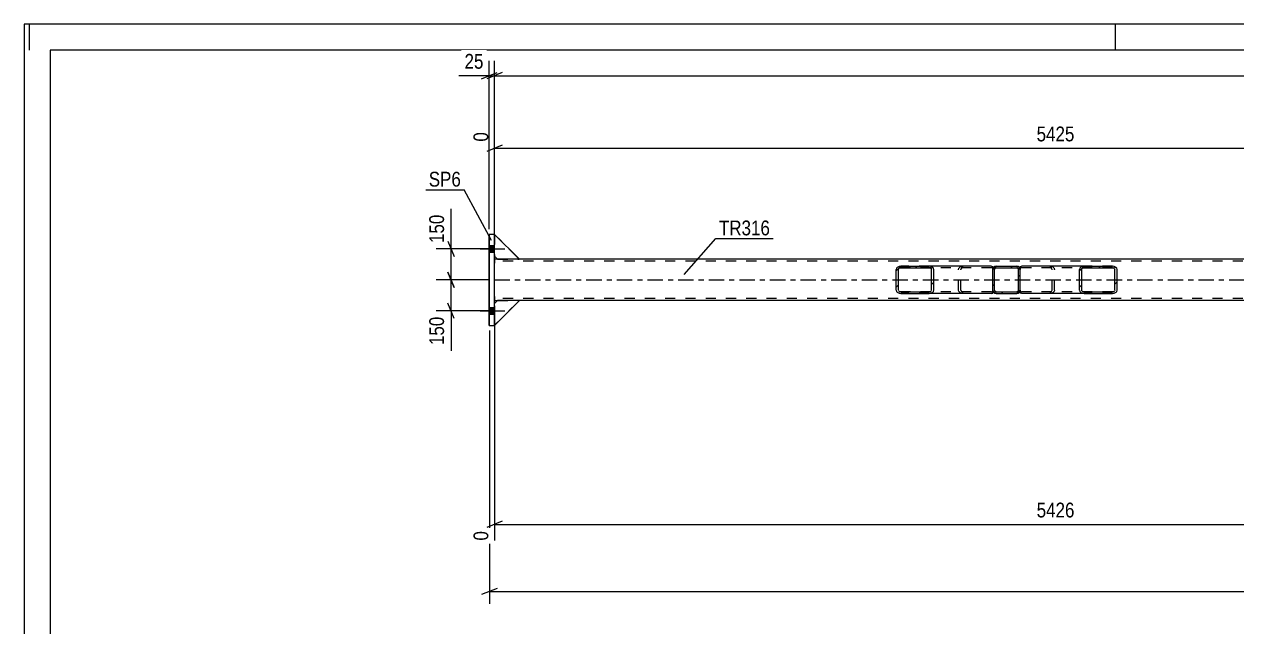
# Model space of a CAD drawing. Header units: millimetres. Extents: x -91 to 750, y -434 to 160.
# Drawn here: x -91 to 143.5, y 43.3 to 159.9 of the extents above; entities that cross this region are included whole.
import ezdxf

# ---------------------------------------------------------------- set-up
doc = ezdxf.new("R2010")
doc.units = ezdxf.units.MM
doc.linetypes.add('DXK_LINE_DOT2', pattern=[3.9198, 1.9599, -1.9599])
doc.linetypes.add('DXK_LINE_DOT3', pattern=[5.9187, 2.979, -0.9799, 0.9799, -0.9799])
doc.styles.add('Arial Narrow', font='ARIALN.TTF', dxfattribs={"height": 0.2})

# ---------------------------------------------------------------- blocks, each defined once
blk = doc.blocks.new('Unknown-761555327-1163')
at = {"color": 5, "linetype": 'Continuous'}
for p, q in [((750.04, 159.88), (-90.96, 159.88)), ((-90.96, 159.88), (-90.96, -434.12)), ((-89.96, 154.88), (-89.96, 159.88)), ((120.04, 154.88), (120.04, 159.88)), ((745.04, 154.88), (-85.96, 154.88)), ((-85.96, 154.88), (-85.96, -429.12))]:
    blk.add_line(p, q, dxfattribs=at)
blk = doc.blocks.new('Part-761555327-2059 - 1879')
at = {"linetype": 'Continuous'}
h = blk.add_hatch(dxfattribs=at)
h.set_pattern_fill('', scale=0.7, style=0, pattern_type=0)
h.set_pattern_definition([(45, (97.003, 113.082), (-1.57154, 1.57154), [])])
h.paths.add_polyline_path([(101, 113.08), (97, 113.08), (96.76, 113.03), (96.55, 112.89), (96.41, 112.69), (96.36, 112.44), (96.36, 108.44), (96.41, 108.2), (96.55, 107.99), (96.76, 107.85), (97, 107.8), (101, 107.8), (101.25, 107.85), (101.46, 107.99), (101.59, 108.2), (101.64, 108.44), (101.64, 112.44), (101.59, 112.69), (101.46, 112.89), (101.25, 113.03)])
h.paths.add_polyline_path([(101.23, 112.67), (101.3, 112.56), (101.32, 112.44), (101.32, 108.44), (101.3, 108.32), (101.23, 108.22), (101.13, 108.15), (101, 108.12), (97, 108.12), (96.88, 108.15), (96.78, 108.22), (96.71, 108.32), (96.68, 108.44), (96.68, 112.44), (96.71, 112.56), (96.78, 112.67), (96.88, 112.74), (97, 112.76), (101, 112.76), (101.13, 112.74)])
at = {"color": 2, "linetype": 'Continuous'}
for p, q in [((96.35, 112.45), (96.4, 112.69)), ((96.41, 112.69), (96.36, 112.44)), ((96.68, 112.44), (96.71, 112.56)), ((96.74, 113.03), (96.99, 113.08)), ((97, 113.08), (96.76, 113.03)), ((96.88, 112.74), (97, 112.76)), ((96.99, 113.08), (97, 113.08)), ((97, 113.08), (96.99, 113.08)), ((97, 113.08), (101, 113.08)), ((97, 112.76), (101, 112.76)), ((101.11, 112.74), (100.99, 112.76)), ((101.25, 113.03), (101, 113.08)), ((101, 112.76), (101.13, 112.74)), ((101.31, 112.44), (101.28, 112.56)), ((101.3, 112.56), (101.32, 112.44)), ((101.64, 112.44), (101.59, 112.69)), ((96.35, 112.44), (96.36, 112.44)), ((96.36, 108.44), (96.36, 112.44)), ((96.68, 108.44), (96.68, 112.44)), ((101.31, 112.44), (101.32, 112.44)), ((101.31, 108.44), (101.31, 112.44)), ((101.32, 108.44), (101.32, 112.44)), ((101.64, 108.44), (101.64, 112.44)), ((96.35, 108.44), (96.36, 108.44)), ((96.4, 108.2), (96.35, 108.44)), ((96.36, 108.44), (96.41, 108.2)), ((96.71, 108.32), (96.68, 108.44)), ((97, 108.12), (96.88, 108.15)), ((97, 108.12), (101, 108.12)), ((100.99, 108.12), (101.11, 108.15)), ((101.13, 108.15), (101, 108.12)), ((101.28, 108.32), (101.31, 108.44)), ((101.32, 108.44), (101.3, 108.32)), ((101.31, 108.44), (101.32, 108.44)), ((101.59, 108.2), (101.64, 108.44)), ((96.99, 107.8), (96.74, 107.85)), ((96.76, 107.85), (97, 107.8)), ((96.99, 107.8), (97, 107.8)), ((97, 107.8), (96.99, 107.8)), ((97, 107.8), (101, 107.8)), ((101, 107.8), (101.25, 107.85))]:
    blk.add_line(p, q, dxfattribs=at)
at = {"color": 7, "linetype": 'DXK_LINE_DOT2'}
for p, q in [((96.69, 112.56), (96.67, 112.44)), ((96.99, 112.76), (96.87, 112.74)), ((96.99, 112.76), (97, 112.76)), ((96.99, 112.76), (100.99, 112.76)), ((97, 113.08), (101, 113.08)), ((100.99, 113.08), (101.23, 113.03)), ((100.99, 112.76), (101, 112.76)), ((101.58, 112.69), (101.63, 112.44)), ((96.35, 112.44), (96.35, 112.45)), ((96.35, 112.44), (96.35, 112.44)), ((96.35, 108.44), (96.35, 112.44)), ((96.67, 112.44), (96.68, 112.44)), ((96.67, 108.44), (96.67, 112.44)), ((101.63, 108.44), (101.63, 112.44)), ((101.63, 112.44), (101.64, 112.44)), ((96.35, 108.44), (96.35, 108.44)), ((96.35, 108.44), (96.35, 108.44)), ((96.67, 108.44), (96.68, 108.44)), ((96.67, 108.44), (96.69, 108.32)), ((96.87, 108.15), (96.99, 108.12)), ((96.99, 108.12), (97, 108.12)), ((96.99, 108.12), (100.99, 108.12)), ((100.99, 108.12), (101, 108.12)), ((101.63, 108.44), (101.58, 108.2)), ((101.63, 108.44), (101.64, 108.44)), ((97, 107.8), (101, 107.8)), ((101.23, 107.85), (100.99, 107.8))]:
    blk.add_line(p, q, dxfattribs=at)
at = {"color": 2, "linetype": 'Continuous'}
for centre, radius, start, end in [((96.99, 112.44), 0.64, 112.5, 157.5), ((97, 112.44), 0.64, 112.5, 157.5), ((97, 112.44), 0.32, 112.5, 157.5), ((100.99, 112.44), 0.32, 22.5, 67.5), ((101, 112.44), 0.32, 22.5, 67.5), ((101, 112.44), 0.64, 22.5, 67.5), ((96.99, 108.44), 0.64, 202.5, 247.5), ((97, 108.44), 0.64, 202.5, 247.5), ((97, 108.44), 0.32, 202.5, 247.5), ((100.99, 108.44), 0.32, 292.5, 337.5), ((101, 108.44), 0.32, 292.5, 337.5), ((101, 108.44), 0.64, 292.5, 337.5)]:
    blk.add_arc(centre, radius, start, end, dxfattribs=at)
at = {"color": 7, "linetype": 'DXK_LINE_DOT2'}
for centre, radius, start, end in [((96.99, 112.44), 0.32, 112.5, 157.5), ((100.99, 112.44), 0.64, 22.5, 67.5), ((96.99, 108.44), 0.32, 202.5, 247.5), ((100.99, 108.44), 0.64, 292.5, 337.5)]:
    blk.add_arc(centre, radius, start, end, dxfattribs=at)
blk = doc.blocks.new('Bolt-761555327-1893 - 1879')
at = {"linetype": 'Continuous'}
for points in [[(-1.02, 117.1), (-1.02, 115.78), (-0.02, 115.78), (-0.02, 117.1)], [(-1.02, 117.1), (-1.02, 115.78), (-0.02, 115.78), (-0.02, 117.1)], [(-1.02, 105.1), (-1.02, 103.78), (-0.02, 103.78), (-0.02, 105.1)], [(-1.02, 105.1), (-1.02, 103.78), (-0.02, 103.78), (-0.02, 105.1)]]:
    blk.add_hatch(color=1, dxfattribs=at).paths.add_polyline_path(points)
at = {"color": 1, "linetype": 'Continuous'}
for p, q in [((-2.78, 116.44), (1.98, 116.44)), ((-2.78, 116.44), (1.98, 116.44)), ((-1.02, 117.1), (-0.02, 117.1)), ((-1.02, 117.1), (-0.02, 117.1)), ((-1.02, 115.78), (-0.02, 115.78)), ((-1.02, 115.78), (-0.02, 115.78)), ((-2.78, 104.44), (1.98, 104.44)), ((-2.78, 104.44), (1.98, 104.44)), ((-1.02, 105.1), (-0.02, 105.1)), ((-1.02, 105.1), (-0.02, 105.1)), ((-1.02, 103.78), (-0.02, 103.78)), ((-1.02, 103.78), (-0.02, 103.78))]:
    blk.add_line(p, q, dxfattribs=at)
blk = doc.blocks.new('Part-761555327-1925 - 1879')
at = {"color": 7, "linetype": 'DXK_LINE_DOT2'}
for p, q in [((-0.02, 114.44), (-0.03, 114.38)), ((-0.03, 114.38), (-0.03, 114.21)), ((-0.03, 114.21), (-0.03, 113.95)), ((-0.03, 113.92), (-0.02, 114.01)), ((-0.03, 113.95), (-0.03, 113.64)), ((-0.03, 113.8), (-0.03, 113.92)), ((-0.03, 113.64), (-0.03, 113.8)), ((-0.03, 107.24), (-0.03, 113.64)), ((-0.03, 107.24), (-0.03, 113.64)), ((-0.02, 114.44), (-0.01, 114.44)), ((-0.01, 114.44), (-0.02, 114.44)), ((-0.02, 114.04), (-0.01, 114.04)), ((587.63, 114.04), (-0.02, 114.04)), ((-0.02, 114.01), (-0.02, 114.04)), ((-0.01, 114.44), (-0.01, 114.44)), ((-0.01, 114.38), (-0.01, 114.44)), ((-0.01, 114.21), (-0.01, 114.38)), ((-0.01, 113.95), (-0.01, 114.21)), ((-0.01, 114.04), (-0.01, 114.01)), ((-0.01, 114.01), (-0.01, 113.92)), ((-0.01, 113.64), (-0.01, 113.95)), ((-0.01, 113.92), (-0.01, 113.8)), ((-0.01, 113.8), (-0.01, 113.64)), ((-0.01, 107.24), (-0.01, 113.64)), ((4.79, 114.44), (0.59, 114.44)), ((-0.03, 107.09), (-0.03, 107.24)), ((-0.03, 107.24), (-0.03, 106.94)), ((-0.03, 106.96), (-0.03, 107.09)), ((-0.02, 106.87), (-0.03, 106.96)), ((-0.03, 106.94), (-0.03, 106.68)), ((-0.03, 106.68), (-0.03, 106.5)), ((-0.03, 106.5), (-0.02, 106.44)), ((-0.02, 106.84), (-0.02, 106.87)), ((-0.02, 106.84), (-0.01, 106.84)), ((587.63, 106.84), (-0.02, 106.84)), ((-0.02, 106.44), (-0.01, 106.44)), ((-0.02, 106.44), (-0.01, 106.44)), ((-0.01, 107.24), (-0.01, 107.09)), ((-0.01, 106.94), (-0.01, 107.24)), ((-0.01, 107.09), (-0.01, 106.96)), ((-0.01, 106.96), (-0.01, 106.87)), ((-0.01, 106.68), (-0.01, 106.94)), ((-0.01, 106.87), (-0.01, 106.84)), ((-0.01, 106.5), (-0.01, 106.68)), ((-0.01, 106.44), (-0.01, 106.5)), ((-0.01, 106.44), (-0.01, 106.44)), ((4.79, 106.44), (0.59, 106.44))]:
    blk.add_line(p, q, dxfattribs=at)
at = {"color": 2, "linetype": 'Continuous'}
for p, q in [((0.59, 114.44), (-0.01, 114.44)), ((-0.01, 107.24), (-0.01, 113.64)), ((587.63, 114.44), (4.79, 114.44)), ((-0.01, 106.44), (0.59, 106.44)), ((587.63, 106.44), (4.79, 106.44))]:
    blk.add_line(p, q, dxfattribs=at)
at = {"color": 7, "linetype": 'DXK_LINE_DOT3'}
blk.add_line((-0.02, 110.44), (587.63, 110.44), dxfattribs=at)
blk = doc.blocks.new('Part-761555327-1927 - 1879')
at = {"color": 2, "linetype": 'Continuous'}
for p, q in [((-0.01, 119.24), (4.79, 114.44)), ((-0.01, 115.04), (0.59, 114.44)), ((4.79, 114.44), (0.59, 114.44))]:
    blk.add_line(p, q, dxfattribs=at)
at = {"color": 7, "linetype": 'DXK_LINE_DOT2'}
for p, q in [((-0.01, 119.24), (-0.01, 119.24)), ((-0.01, 119.24), (-0.01, 115.04)), ((-0.01, 119.24), (-0.01, 119.24)), ((-0.01, 119.24), (4.79, 114.44)), ((-0.01, 115.04), (-0.01, 119.24)), ((-0.01, 115.04), (-0.01, 115.04)), ((-0.01, 115.04), (-0.01, 115.04)), ((0.59, 114.44), (-0.01, 115.04)), ((0.59, 114.44), (0.59, 114.44)), ((0.59, 114.44), (0.59, 114.44))]:
    blk.add_line(p, q, dxfattribs=at)
blk = doc.blocks.new('Part-761555327-1939 - 1879')
at = {"color": 2, "linetype": 'Continuous'}
for p, q in [((-0.01, 105.84), (0.59, 106.44)), ((-0.01, 101.64), (4.79, 106.44)), ((4.79, 106.44), (0.59, 106.44))]:
    blk.add_line(p, q, dxfattribs=at)
at = {"color": 7, "linetype": 'DXK_LINE_DOT2'}
for p, q in [((-0.01, 105.84), (0.59, 106.44)), ((4.79, 106.44), (-0.01, 101.64)), ((-0.01, 101.64), (-0.01, 105.84)), ((-0.01, 105.84), (-0.01, 105.84)), ((-0.01, 105.84), (-0.01, 105.84)), ((-0.01, 101.64), (-0.01, 105.84)), ((0.59, 106.44), (0.59, 106.44)), ((-0.01, 101.64), (-0.01, 101.64)), ((-0.01, 101.64), (-0.01, 101.64))]:
    blk.add_line(p, q, dxfattribs=at)
blk = doc.blocks.new('Part-761555327-2006 - 1879')
at = {"color": 7, "linetype": 'DXK_LINE_DOT2'}
for p, q in [((-0.02, 119.24), (-0.03, 119.24)), ((-0.03, 119.24), (4.77, 114.44)), ((-0.03, 115.04), (-0.03, 119.24)), ((4.78, 114.44), (-0.02, 119.24)), ((-0.02, 119.24), (-0.02, 115.04)), ((-0.02, 115.04), (-0.03, 115.04)), ((-0.03, 115.04), (0.57, 114.44)), ((-0.02, 115.04), (-0.01, 115.03)), ((0.57, 114.44), (4.78, 114.44))]:
    blk.add_line(p, q, dxfattribs=at)
at = {"color": 2, "linetype": 'Continuous'}
blk.add_line((-0.01, 115.03), (0.58, 114.44), dxfattribs=at)
blk = doc.blocks.new('Part-761555327-2007 - 1879')
at = {"color": 7, "linetype": 'DXK_LINE_DOT2'}
for p, q in [((4.78, 114.44), (-0.02, 119.24)), ((-0.02, 119.24), (-0.02, 115.04)), ((-0.02, 119.24), (-0.02, 119.24)), ((-0.02, 119.24), (4.78, 114.44)), ((-0.02, 115.04), (-0.02, 119.24)), ((-0.02, 115.04), (-0.01, 115.04)), ((-0.02, 115.04), (-0.02, 115.04)), ((-0.02, 115.04), (0.58, 114.44)), ((0.58, 114.44), (4.78, 114.44))]:
    blk.add_line(p, q, dxfattribs=at)
at = {"color": 2, "linetype": 'Continuous'}
blk.add_line((-0.01, 115.04), (0.58, 114.44), dxfattribs=at)
blk = doc.blocks.new('Part-761555327-1981 - 1879')
at = {"color": 2, "linetype": 'Continuous'}
for p, q in [((-0.01, 119.24), (-1.03, 119.24)), ((-1.03, 101.64), (-1.03, 119.24)), ((-1.01, 101.64), (-1.01, 119.24)), ((-0.01, 101.64), (-0.01, 119.24)), ((-1.03, 101.64), (-0.01, 101.64))]:
    blk.add_line(p, q, dxfattribs=at)
at = {"color": 7, "linetype": 'DXK_LINE_DOT2'}
blk.add_line((-0.03, 101.64), (-0.03, 119.24), dxfattribs=at)
blk = doc.blocks.new('Part-761555327-2032 - 1879')
at = {"linetype": 'Continuous'}
h = blk.add_hatch(dxfattribs=at)
h.set_pattern_fill('', scale=0.7, style=0, pattern_type=0)
h.set_pattern_definition([(45, (78.553, 113.082), (-1.57154, 1.57154), [])])
h.paths.add_polyline_path([(84.04, 113.08), (78.55, 113.08), (78.22, 113.03), (77.93, 112.89), (77.74, 112.69), (77.68, 112.44), (77.68, 108.44), (77.74, 108.2), (77.93, 107.99), (78.22, 107.85), (78.55, 107.8), (84.04, 107.8), (84.37, 107.85), (84.66, 107.99), (84.85, 108.2), (84.92, 108.44), (84.92, 112.44), (84.85, 112.69), (84.66, 112.89), (84.37, 113.03)])
h.paths.add_polyline_path([(84.35, 112.67), (84.44, 112.56), (84.48, 112.44), (84.48, 108.44), (84.44, 108.32), (84.35, 108.22), (84.21, 108.15), (84.04, 108.12), (78.55, 108.12), (78.39, 108.15), (78.24, 108.22), (78.15, 108.32), (78.11, 108.44), (78.11, 112.44), (78.15, 112.56), (78.24, 112.67), (78.39, 112.74), (78.55, 112.76), (84.04, 112.76), (84.21, 112.74)])
at = {"color": 2, "linetype": 'Continuous'}
for p, q in [((77.74, 112.69), (77.68, 112.44)), ((78.11, 112.44), (78.15, 112.56)), ((78.55, 113.08), (78.22, 113.03)), ((78.39, 112.74), (78.55, 112.76)), ((78.55, 113.08), (84.04, 113.08)), ((78.55, 112.76), (84.04, 112.76)), ((96.09, 113.08), (84.04, 113.08)), ((84.37, 113.03), (84.04, 113.08)), ((84.04, 112.76), (84.21, 112.74)), ((84.44, 112.56), (84.48, 112.44)), ((84.92, 112.44), (84.85, 112.69)), ((96.09, 113.08), (96.35, 113.04)), ((96.35, 113.04), (96.35, 113.03)), ((96.35, 113.03), (96.35, 112.89)), ((96.35, 112.89), (96.35, 112.69)), ((96.35, 112.69), (96.35, 112.44)), ((77.68, 108.44), (77.68, 112.44)), ((78.11, 108.44), (78.11, 112.44)), ((84.48, 108.44), (84.48, 112.44)), ((84.92, 108.44), (84.92, 112.44)), ((96.35, 108.44), (96.35, 112.44)), ((77.68, 108.44), (77.74, 108.2)), ((78.15, 108.32), (78.11, 108.44)), ((78.55, 108.12), (78.39, 108.15)), ((78.55, 108.12), (84.04, 108.12)), ((84.21, 108.15), (84.04, 108.12)), ((84.48, 108.44), (84.44, 108.32)), ((84.85, 108.2), (84.92, 108.44)), ((96.35, 108.44), (96.35, 108.2)), ((96.35, 108.2), (96.35, 107.99)), ((96.35, 107.99), (96.35, 107.85)), ((78.22, 107.85), (78.55, 107.8)), ((78.55, 107.8), (84.04, 107.8)), ((84.04, 107.8), (84.37, 107.85)), ((96.09, 107.8), (84.04, 107.8)), ((96.09, 107.8), (96.35, 107.84)), ((96.35, 107.85), (96.35, 107.84))]:
    blk.add_line(p, q, dxfattribs=at)
at = {"color": 7, "linetype": 'DXK_LINE_DOT2'}
for p, q in [((84.04, 113.08), (78.55, 113.08)), ((96.09, 112.76), (78.55, 112.76)), ((89.72, 112.44), (89.79, 112.69)), ((90.19, 112.56), (90.16, 112.44)), ((90.26, 113.03), (90.6, 113.08)), ((90.6, 112.76), (90.43, 112.74)), ((96.26, 112.74), (96.09, 112.76)), ((96.35, 112.69), (96.26, 112.74)), ((96.35, 113.04), (96.35, 112.69)), ((96.35, 112.67), (96.35, 112.69)), ((96.35, 112.56), (96.35, 112.67)), ((96.35, 112.44), (96.35, 112.56)), ((89.72, 108.44), (89.72, 112.44)), ((90.16, 108.44), (90.16, 112.44)), ((96.35, 108.44), (96.35, 112.44)), ((96.09, 108.12), (78.55, 108.12)), ((89.79, 108.2), (89.72, 108.44)), ((90.16, 108.44), (90.19, 108.32)), ((90.43, 108.15), (90.6, 108.12)), ((96.09, 108.12), (96.26, 108.15)), ((96.26, 108.15), (96.35, 108.19)), ((96.35, 108.32), (96.35, 108.44)), ((96.35, 108.22), (96.35, 108.32)), ((96.35, 108.19), (96.35, 108.22)), ((96.35, 107.84), (96.35, 108.19)), ((84.04, 107.8), (78.55, 107.8)), ((90.6, 107.8), (90.26, 107.85))]:
    blk.add_line(p, q, dxfattribs=at)
at = {"color": 2, "linetype": 'Continuous'}
for centre, radius, start, end in [((78.42, 112.26), 0.801, 104.5768, 147.6241), ((78.49, 112.35), 0.401, 104.5768, 147.6241), ((84.11, 112.35), 0.401, 32.3759, 75.4232), ((84.17, 112.26), 0.801, 32.3759, 75.4232), ((78.42, 108.63), 0.801, 212.3759, 255.4232), ((78.49, 108.53), 0.401, 212.3759, 255.4232), ((84.11, 108.53), 0.401, 284.5768, 327.6241), ((84.17, 108.63), 0.801, 284.5768, 327.6241)]:
    blk.add_arc(centre, radius, start, end, dxfattribs=at)
at = {"color": 7, "linetype": 'DXK_LINE_DOT2'}
for centre, radius, start, end in [((90.47, 112.26), 0.802, 104.5547, 147.5896), ((90.53, 112.35), 0.401, 104.5547, 147.5896), ((90.47, 108.63), 0.802, 212.4104, 255.4453), ((90.53, 108.53), 0.401, 212.4104, 255.4453)]:
    blk.add_arc(centre, radius, start, end, dxfattribs=at)
blk = doc.blocks.new('Part-761555327-2034 - 1879')
at = {"linetype": 'Continuous'}
h = blk.add_hatch(dxfattribs=at)
h.set_pattern_fill('', scale=0.7, style=0, pattern_type=0)
h.set_pattern_definition([(45, (113.999, 113.082), (-1.57154, 1.57154), [])])
h.paths.add_polyline_path([(119.5, 113.08), (114, 113.08), (113.66, 113.03), (113.38, 112.89), (113.19, 112.69), (113.12, 112.44), (113.12, 108.44), (113.19, 108.2), (113.38, 107.99), (113.66, 107.85), (114, 107.8), (119.5, 107.8), (119.83, 107.85), (120.12, 107.99), (120.31, 108.2), (120.38, 108.44), (120.38, 112.44), (120.31, 112.69), (120.12, 112.89), (119.83, 113.03)])
h.paths.add_polyline_path([(119.81, 112.67), (119.9, 112.56), (119.94, 112.44), (119.94, 108.44), (119.9, 108.32), (119.81, 108.22), (119.66, 108.15), (119.5, 108.12), (114, 108.12), (113.83, 108.15), (113.69, 108.22), (113.59, 108.32), (113.56, 108.44), (113.56, 112.44), (113.59, 112.56), (113.69, 112.67), (113.83, 112.74), (114, 112.76), (119.5, 112.76), (119.66, 112.74)])
at = {"color": 2, "linetype": 'Continuous'}
for p, q in [((101.63, 113.04), (101.89, 113.08)), ((101.63, 113.03), (101.63, 113.04)), ((101.63, 112.89), (101.63, 113.03)), ((101.63, 112.89), (101.63, 112.69)), ((101.63, 112.69), (101.63, 112.89)), ((101.63, 112.69), (101.63, 112.51)), ((101.63, 112.69), (101.63, 112.67)), ((101.63, 112.67), (101.63, 112.56)), ((101.63, 112.56), (101.63, 112.51)), ((114, 113.08), (101.89, 113.08)), ((113.19, 112.69), (113.12, 112.44)), ((113.56, 112.44), (113.59, 112.56)), ((114, 113.08), (113.66, 113.03)), ((113.83, 112.74), (114, 112.76)), ((114, 113.08), (119.5, 113.08)), ((114, 112.76), (119.5, 112.76)), ((119.83, 113.03), (119.5, 113.08)), ((119.5, 112.76), (119.66, 112.74)), ((119.9, 112.56), (119.94, 112.44)), ((120.38, 112.44), (120.31, 112.69)), ((113.12, 108.44), (113.12, 112.44)), ((113.56, 108.44), (113.56, 112.44)), ((119.94, 108.44), (119.94, 112.44)), ((120.38, 108.44), (120.38, 112.44)), ((101.63, 108.32), (101.63, 108.37)), ((101.63, 108.2), (101.63, 108.37)), ((101.63, 108.32), (101.63, 108.22)), ((101.63, 108.22), (101.63, 108.19)), ((101.63, 107.99), (101.63, 108.2)), ((101.63, 107.99), (101.63, 108.19)), ((101.63, 107.85), (101.63, 107.99)), ((113.12, 108.44), (113.19, 108.2)), ((113.59, 108.32), (113.56, 108.44)), ((114, 108.12), (113.83, 108.15)), ((114, 108.12), (119.5, 108.12)), ((119.66, 108.15), (119.5, 108.12)), ((119.94, 108.44), (119.9, 108.32)), ((120.31, 108.2), (120.38, 108.44)), ((101.63, 107.84), (101.63, 107.85)), ((101.89, 107.8), (101.63, 107.84)), ((114, 107.8), (101.89, 107.8)), ((113.66, 107.85), (114, 107.8)), ((114, 107.8), (119.5, 107.8)), ((119.5, 107.8), (119.83, 107.85))]:
    blk.add_line(p, q, dxfattribs=at)
at = {"color": 7, "linetype": 'DXK_LINE_DOT2'}
for p, q in [((101.63, 113.04), (101.63, 112.89)), ((101.72, 112.74), (101.63, 112.69)), ((101.89, 112.76), (101.72, 112.74)), ((119.5, 112.76), (101.89, 112.76)), ((107.38, 113.08), (107.71, 113.03)), ((107.55, 112.74), (107.38, 112.76)), ((107.82, 112.44), (107.78, 112.56)), ((108.19, 112.69), (108.26, 112.44)), ((119.5, 113.08), (114, 113.08)), ((101.63, 112.51), (101.63, 112.44)), ((101.63, 112.51), (101.63, 112.44)), ((101.63, 108.44), (101.63, 112.44)), ((101.63, 108.44), (101.63, 112.44)), ((107.82, 108.44), (107.82, 112.44)), ((108.26, 108.44), (108.26, 112.44)), ((101.63, 108.37), (101.63, 108.44)), ((101.63, 108.37), (101.63, 108.44)), ((101.63, 108.19), (101.72, 108.15)), ((101.63, 107.84), (101.63, 107.99)), ((101.72, 108.15), (101.89, 108.12)), ((119.5, 108.12), (101.89, 108.12)), ((107.38, 108.12), (107.55, 108.15)), ((107.78, 108.32), (107.82, 108.44)), ((108.26, 108.44), (108.19, 108.2)), ((107.71, 107.85), (107.38, 107.8)), ((119.5, 107.8), (114, 107.8))]:
    blk.add_line(p, q, dxfattribs=at)
for centre, radius, start, end in [((107.44, 112.35), 0.401, 32.4105, 75.4453), ((107.51, 112.26), 0.802, 32.4105, 75.4453), ((107.44, 108.53), 0.401, 284.5547, 327.5895), ((107.51, 108.63), 0.802, 284.5547, 327.5895)]:
    blk.add_arc(centre, radius, start, end, dxfattribs=at)
at = {"color": 2, "linetype": 'Continuous'}
for centre, radius, start, end in [((113.86, 112.26), 0.803, 104.5326, 147.5549), ((113.93, 112.35), 0.401, 104.5326, 147.5549), ((119.56, 112.35), 0.401, 32.4451, 75.4674), ((119.63, 112.26), 0.803, 32.4451, 75.4674), ((113.86, 108.63), 0.803, 212.4451, 255.4674), ((113.93, 108.53), 0.401, 212.4451, 255.4674), ((119.56, 108.53), 0.401, 284.5326, 327.5549), ((119.63, 108.63), 0.803, 284.5326, 327.5549)]:
    blk.add_arc(centre, radius, start, end, dxfattribs=at)
blk = doc.blocks.new('Part-761555327-2039 - 1879')
at = {"color": 7, "linetype": 'DXK_LINE_DOT2'}
for p, q in [((-0.02, 105.84), (-0.01, 105.85)), ((-0.02, 105.84), (-0.01, 105.85)), ((-0.02, 101.64), (-0.02, 105.84)), ((-0.02, 105.84), (-0.02, 105.84)), ((-0.02, 101.64), (-0.02, 105.84)), ((-0.01, 105.85), (0.58, 106.44)), ((-0.01, 101.65), (4.78, 106.44)), ((-0.01, 101.65), (4.78, 106.44)), ((0.58, 106.44), (4.78, 106.44)), ((-0.02, 101.64), (-0.01, 101.65)), ((-0.02, 101.64), (-0.01, 101.65)), ((-0.02, 101.64), (-0.02, 101.64))]:
    blk.add_line(p, q, dxfattribs=at)
at = {"color": 2, "linetype": 'Continuous'}
blk.add_line((-0.01, 105.85), (0.58, 106.44), dxfattribs=at)
blk = doc.blocks.new('Part-761555327-2040 - 1879')
at = {"color": 7, "linetype": 'DXK_LINE_DOT2'}
for p, q in [((-0.03, 105.84), (-0.01, 105.85)), ((-0.03, 101.64), (-0.03, 105.84)), ((-0.03, 105.84), (-0.02, 105.84)), ((-0.02, 105.84), (-0.01, 105.85)), ((-0.02, 101.64), (-0.02, 105.84)), ((-0.01, 105.85), (0.57, 106.44)), ((-0.01, 101.65), (4.77, 106.44)), ((-0.01, 101.65), (4.78, 106.44)), ((0.57, 106.44), (4.78, 106.44)), ((-0.03, 101.64), (-0.01, 101.65)), ((-0.03, 101.64), (-0.02, 101.64)), ((-0.02, 101.64), (-0.01, 101.65))]:
    blk.add_line(p, q, dxfattribs=at)
at = {"color": 2, "linetype": 'Continuous'}
blk.add_line((-0.01, 105.85), (0.58, 106.44), dxfattribs=at)
blk = doc.blocks.new('StraightDimension-761555327-19989 - 1879')
at = {"color": 7, "linetype": 'Continuous'}
for p, q in [((-1.01, 100.64), (-1.01, 47.76)), ((0.49, 50.76), (-2.51, 49.56)), ((-1.01, 50.16), (599.54, 50.16))]:
    blk.add_line(p, q, dxfattribs=at)
blk = doc.blocks.new('StraightDimension-761555327-19965 - 1879')
at = {"color": 7, "linetype": 'Continuous'}
for p, q in [((-0.01, 120.24), (-0.01, 152.78)), ((1.49, 150.53), (-1.51, 149.33)), ((-0.01, 149.93), (598.53, 149.93))]:
    blk.add_line(p, q, dxfattribs=at)
blk = doc.blocks.new('StraightDimension-761555327-2080 - 1879')
at = {"color": 7, "linetype": 'Continuous'}
for p, q in [((-9.03, 117.94), (-7.83, 114.94)), ((-0.02, 116.44), (-11.28, 116.44)), ((-8.43, 110.44), (-8.43, 116.44)), ((-1.03, 110.44), (-11.28, 110.44)), ((-7.83, 108.94), (-9.03, 111.94))]:
    blk.add_line(p, q, dxfattribs=at)
at = {"color": 0}
blk.add_wipeout([(-9.18, 123.65), (-13.38, 123.65), (-13.38, 116.97), (-9.18, 116.97)], dxfattribs=at)
at = {"color": 7, "linetype": 'Continuous'}
blk.add_line((-8.43, 116.44), (-8.43, 124.18), dxfattribs=at)
blk.add_line((-8.43, 116.44), (-8.43, 124.18), dxfattribs=at)
at = {"color": 3, "style": 'Arial Narrow'}
blk.add_text('150', height=2.863, rotation=90.0002, dxfattribs=at).set_placement((-9.78, 117.57))
blk = doc.blocks.new('StraightDimension-761555327-2087 - 1879')
at = {"color": 7, "linetype": 'Continuous'}
for p, q in [((-1.03, 110.44), (-11.28, 110.44)), ((-9.03, 111.94), (-7.83, 108.94)), ((-8.43, 104.44), (-8.43, 110.44)), ((-7.83, 102.94), (-9.03, 105.94)), ((-0.02, 104.44), (-11.28, 104.44))]:
    blk.add_line(p, q, dxfattribs=at)
at = {"color": 0}
blk.add_wipeout([(-9.18, 103.92), (-13.38, 103.92), (-13.38, 97.23), (-9.18, 97.23)], dxfattribs=at)
at = {"color": 7, "linetype": 'Continuous'}
blk.add_line((-8.43, 104.44), (-8.43, 96.71), dxfattribs=at)
blk.add_line((-8.43, 104.44), (-8.43, 96.71), dxfattribs=at)
at = {"color": 3, "style": 'Arial Narrow'}
blk.add_text('150', height=2.863, rotation=90.0002, dxfattribs=at).set_placement((-9.78, 97.83))
blk = doc.blocks.new('StraightDimension-761555327-2107 - 1879')
at = {"color": 7, "linetype": 'Continuous'}
for p, q in [((-0.02, 105.44), (-0.02, 60.01)), ((217, 87.18), (217, 54.52)), ((1.48, 63.73), (-1.52, 62.53)), ((215.5, 62.53), (218.5, 63.73)), ((-0.02, 63.13), (217, 63.13))]:
    blk.add_line(p, q, dxfattribs=at)
at = {"color": 0}
blk.add_wipeout([(112.74, 63.88), (112.74, 68.08), (104.23, 68.08), (104.23, 63.88)], dxfattribs=at)
at = {"color": 0, "linetype": 'Continuous'}
for points in [[(-0.62, 62.43), (-4.82, 62.43), (-4.82, 59.41), (-0.62, 59.41)], [(216.4, 62.43), (212.2, 62.43), (212.2, 53.92), (216.4, 53.92)]]:
    blk.add_wipeout(points, dxfattribs=at)
at = {"color": 3, "style": 'Arial Narrow'}
blk.add_text('5426', height=2.863, dxfattribs=at).set_placement((104.83, 64.48))
at = {"color": 3, "linetype": 'Continuous', "style": 'Arial Narrow'}
for s, height, p in [('0', 2.86, (-1.22, 60.01)), ('5426', 2.863, (215.8, 54.52))]:
    blk.add_text(s, height=height, rotation=90.0002, dxfattribs=at).set_placement(p)
blk = doc.blocks.new('StraightDimension-761555327-2187 - 1879')
at = {"color": 7, "linetype": 'Continuous'}
for p, q in [((216.98, 119.71), (216.98, 144.49)), ((-0.03, 115.44), (-0.03, 139.01)), ((1.47, 136.48), (-1.53, 135.28)), ((215.48, 135.28), (218.48, 136.48)), ((-0.03, 135.88), (216.98, 135.88))]:
    blk.add_line(p, q, dxfattribs=at)
at = {"color": 0, "linetype": 'Continuous'}
for points in [[(216.38, 145.09), (212.18, 145.09), (212.18, 136.58), (216.38, 136.58)], [(-0.63, 139.61), (-4.83, 139.61), (-4.83, 136.58), (-0.63, 136.58)]]:
    blk.add_wipeout(points, dxfattribs=at)
at = {"color": 0}
blk.add_wipeout([(112.74, 136.63), (112.74, 140.83), (104.22, 140.83), (104.22, 136.63)], dxfattribs=at)
at = {"color": 3, "linetype": 'Continuous', "style": 'Arial Narrow'}
for s, height, p in [('5425', 2.863, (215.78, 137.18)), ('0', 2.86, (-1.23, 137.18))]:
    blk.add_text(s, height=height, rotation=90.0002, dxfattribs=at).set_placement(p)
at = {"color": 3, "style": 'Arial Narrow'}
blk.add_text('5425', height=2.863, dxfattribs=at).set_placement((104.82, 137.23))
blk = doc.blocks.new('StraightDimension-761555327-19966 - 1879')
at = {"color": 7, "linetype": 'Continuous'}
for p, q in [((-1.03, 120.24), (-1.03, 152.78)), ((-0.01, 120.24), (-0.01, 152.78)), ((-2.53, 149.33), (0.47, 150.53)), ((1.49, 150.53), (-1.51, 149.33)), ((-1.03, 149.93), (-0.01, 149.93))]:
    blk.add_line(p, q, dxfattribs=at)
at = {"color": 0}
blk.add_wipeout([(-1.55, 150.68), (-1.55, 154.88), (-6.41, 154.88), (-6.41, 150.68)], dxfattribs=at)
at = {"color": 7, "linetype": 'Continuous'}
blk.add_line((-1.03, 149.93), (-6.93, 149.93), dxfattribs=at)
blk.add_line((-1.03, 149.93), (-6.93, 149.93), dxfattribs=at)
at = {"color": 3, "style": 'Arial Narrow'}
blk.add_text('25', height=2.863, dxfattribs=at).set_placement((-5.81, 151.28))
blk = doc.blocks.new('Mark-761555327-1921 - 1879')
at = {"color": 0}
blk.add_wipeout([(53.25, 119.05), (53.25, 122.05), (43.39, 122.05), (43.39, 119.05)], dxfattribs=at)
blk.add_wipeout([(53.25, 119.05), (53.25, 122.05), (43.39, 122.05), (43.39, 119.05)], dxfattribs=at)
at = {"color": 30, "linetype": 'Continuous'}
for p, q in [((36.63, 111.46), (42.79, 118.45)), ((42.79, 118.45), (53.85, 118.45))]:
    blk.add_line(p, q, dxfattribs=at)
at = {"color": 3, "style": 'Arial Narrow'}
blk.add_text('TR316', height=2.863, dxfattribs=at).set_placement((43.39, 119.05))
blk = doc.blocks.new('Mark-761555327-1977 - 1879')
at = {"color": 0}
blk.add_wipeout([(-6.51, 128.48), (-6.51, 131.48), (-12.73, 131.48), (-12.73, 128.48)], dxfattribs=at)
blk.add_wipeout([(-6.51, 128.48), (-6.51, 131.48), (-12.73, 131.48), (-12.73, 128.48)], dxfattribs=at)
at = {"color": 30, "linetype": 'Continuous'}
for p in [(-13.33, 127.88), (-0.59, 118.07)]:
    blk.add_line(p, (-5.91, 127.88), dxfattribs=at)
at = {"color": 3, "style": 'Arial Narrow'}
blk.add_text('SP6', height=2.863, dxfattribs=at).set_placement((-12.73, 128.48))

msp = doc.modelspace()

# ---------------------------------------------------------------- block references
for name in ['Unknown-761555327-1163', 'Part-761555327-1981 - 1879', 'Part-761555327-2006 - 1879', 'Part-761555327-2007 - 1879', 'Part-761555327-1927 - 1879', 'Bolt-761555327-1893 - 1879', 'Part-761555327-1925 - 1879', 'Part-761555327-2032 - 1879', 'Part-761555327-2059 - 1879', 'Part-761555327-2034 - 1879', 'Part-761555327-2040 - 1879', 'Part-761555327-2039 - 1879', 'Part-761555327-1939 - 1879']:
    msp.add_blockref(name, (0, 0))

# ---------------------------------------------------------------- next in the draw order: block references
for name in ['StraightDimension-761555327-19965 - 1879', 'StraightDimension-761555327-19989 - 1879']:
    msp.add_blockref(name, (0, 0))

# ---------------------------------------------------------------- next in the draw order: block references
msp.add_blockref('StraightDimension-761555327-2080 - 1879', (0, 0))

# ---------------------------------------------------------------- next in the draw order: block references
for name in ['StraightDimension-761555327-2187 - 1879', 'StraightDimension-761555327-2087 - 1879']:
    msp.add_blockref(name, (0, 0))

# ---------------------------------------------------------------- next in the draw order: block references
for name in ['StraightDimension-761555327-19966 - 1879', 'Mark-761555327-1921 - 1879', 'StraightDimension-761555327-2107 - 1879']:
    msp.add_blockref(name, (0, 0))

# ---------------------------------------------------------------- next in the draw order: block references
msp.add_blockref('Mark-761555327-1977 - 1879', (0, 0))

doc.saveas('drawing.dxf')
